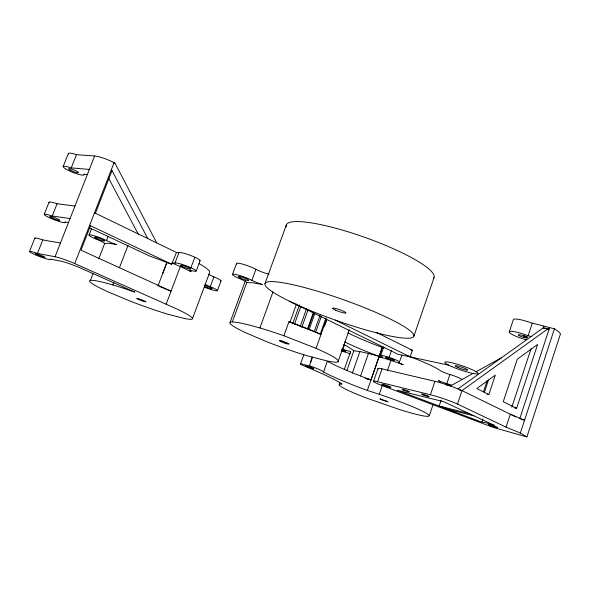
<?xml version="1.0" encoding="UTF-8"?>
<svg xmlns="http://www.w3.org/2000/svg" width="590" height="590" viewBox="0 0 590 590"><rect width="100%" height="100%" fill="white"/><g stroke="black" fill="none" stroke-linecap="round" stroke-linejoin="round"><path stroke-width="0.89" d="M350.571 352.894L350.6 351.448A8.149 0.915 19.4 0 1 342.834 349.251L344.553 344.376M549.6 327.62L519.738 418.797M554.438 328.814L558.642 331.669L560.5 333.837L526.9 436.917L520.373 433.038L554.438 328.814L530.653 322.708A14.3 2.493 18.1 0 0 513.307 319.743L509.229 332.008A14.322 2.353 18.2 0 0 526.162 339.796M511.818 407.196L531.044 348.771M520.373 433.038L506.05 427.138L510.298 414.217L461.992 390.617A21.093 2.294 18.9 0 0 434.948 381.332L382.003 368.868A13.57 1.438 19.2 0 0 378.345 369.075M516.619 408.346L537.593 344.457L517.305 359.17L503.248 401.724L516.619 408.346L514.222 407.771M543.774 326.181L543.22 327.87L457.906 388.943M523.36 337.34L523.935 335.592M523.942 337.517L527.372 337.819L525.152 336.389A4.772 0.782 18.2 0 0 518.455 334.744A4.772 0.782 18.2 0 0 522.77 337.163L523.942 337.517L524.525 335.762M525.041 337.782L525.587 336.145M525.992 337.959L526.531 336.322M526.73 338.026L527.268 336.389M509.229 331.971A14.322 2.353 18.2 0 1 526.546 335.135L528.139 335.762L532.239 323.335M488.845 394.562L495.312 375.129L476.786 388.567L488.845 394.562L487.244 394.186M481.86 422.204A11.903 1.099 18.7 0 1 494.405 425.39L443.68 401.702L397.225 390.226L481.86 422.204L482.974 418.856M483.468 391.775L487.222 380.506M484.309 392.586L488.52 379.96M506.05 427.138L457.479 404.062L461.992 390.617L548.044 328.726L549.047 329.316L543.22 327.87L548.044 328.726M441.136 400.168L439.137 406.06L468.998 413.524M451.579 385.189A9.654 1.077 18.8 0 0 446.814 383.618L449.897 374.51A8.282 0.996 18.8 0 1 441.372 371.302A47.731 5.657 19.1 0 0 406.385 355.35M382.003 368.868L377.548 381.73L430.39 394.747L434.948 381.332M339.722 382.416L339.198 385.277L342.281 387.409A47.982 4.042 19.2 0 0 366.021 397.881L399.526 409.549A47.982 4.042 19.2 0 0 424.771 416.134L428.547 416.393L429.343 415.552L433.156 404.29M413.826 336.359L434.041 277.595M376.339 332.362L412.432 350.32L410.175 356.884L335.334 320.112M429.343 415.552L427.013 413.642A47.982 4.042 19.2 0 0 379.245 394.275L382.549 384.724M387.357 370.83L390.956 360.409L403.184 364.65A5.871 0.679 19.1 0 1 398.626 362.326A9.986 1.158 19.2 0 0 395.44 359.708A9.986 1.158 19.2 0 0 383.323 355.718A9.986 1.158 19.2 0 0 382.416 356.98A6.35 0.73 19.2 0 1 379.075 356.692L390.956 360.409M399.474 361.995L401.827 355.173M379.245 394.275L367.349 390.44L382.291 347.436A6.343 0.782 19.2 0 0 383.935 347.842M380.742 355.497L383.699 346.986M373.566 381.324L377.998 368.558M389.149 357.348L391.524 350.49M360.571 376.007L368.44 353.454L379.186 356.382A68.536 8.319 19.1 0 1 344.685 341.92M344.258 369.51L350.6 351.448M346.935 370.402L353.823 350.777A94.076 10.354 19.8 0 0 343.845 344.457M352.348 373.087L359.885 351.566L368.44 353.454M338.011 361.832L349.31 329.751M367.349 390.44A68.838 6.32 19.2 0 1 323.526 372.054L327.332 361.309A68.742 6.94 19.2 0 0 370.999 379.938L382.291 347.436A68.455 8.843 19.1 0 1 347.879 332.856M300.502 364.037L303.835 354.679M314.271 331.477L320.09 315.163M315.709 332.104L321.211 316.668M320.23 334.169L326.012 317.914M339.117 384.134L342.134 384.09A94.459 7.862 19.7 0 0 311.255 368.898L307.53 367.364A9.654 0.863 19.5 0 1 300.539 363.927A9.654 0.863 19.5 0 1 309.308 366.183L312.235 356.965M310.834 361.891L312.361 357.606M246.782 282.573A9.905 1.328 20.2 0 0 240.278 278.952A11.844 1.615 20.1 0 1 234.23 274.217A11.844 1.615 20.1 0 1 251.878 280.331A10.155 1.401 20 0 0 262.425 284.491L252.948 282.802L246.782 282.573L232.327 321.919A57.562 5.812 19.7 0 0 236.199 327.974L244.142 332.067L266.842 341.772A57.562 5.812 19.7 0 0 306.616 355.593L327.738 361.117L334.508 362.135A57.562 5.812 19.7 0 0 326.631 353.211L316.063 348.329L326.477 319.057M324.515 326.211L326.646 320.23M300.118 326.683L306.608 308.585M301.807 327.332L307.98 310.104M307.611 328.667L313.46 312.317M316.063 348.329L283.901 335.762L288.96 321.712L321.034 334.375L308.105 328.932L313.873 312.788M309.197 329.316L314.728 313.836M308.105 328.932A54.959 6.173 19.7 0 0 290.014 322.074L296.519 303.998M292.618 323.881L299.44 304.905M294.358 324.515L300.87 306.402M232.327 321.919L238.367 322.568L247.763 324.618L259.895 327.959L272.993 291.925M265.035 283.414L286.401 224.864M229.967 322.693L245.359 280.818M251.878 280.331L255.92 269.313A11.829 1.718 20.2 0 0 242.542 264.106A11.829 1.718 20.2 0 0 236.789 264.069M232.475 274.453L236.524 263.501M204.855 287.315A10.531 1.268 20.2 0 0 217.054 290.804A10.531 1.268 20.2 0 0 210.269 286.681L213.912 276.88A9.056 1.18 20.3 0 1 208.388 274.144M217.43 290.605L221.029 280.877M89.584 228.02A16.055 2.035 21 0 1 94.651 230.174L149.572 256.008A52.2 6.335 20.5 0 1 163.504 261.245L166.815 262.58L158.017 285.826M196.197 271.017L200.091 260.61M192.495 318.622L209.73 272.337A54.501 7.11 20.6 0 0 199.155 263.678M190.902 267.735L194.833 257.247M166.815 262.58L171.69 264.231L176.469 252.409A7.287 0.996 20.6 0 0 178.859 252.837A11.321 1.549 20.5 0 1 190.865 255.581A11.321 1.549 20.5 0 1 199.708 260.898M172.265 262.72L172.546 262.793A7.301 0.937 20.5 0 0 174.928 263.251L178.859 252.837M166.137 304.233L180.319 266.547L171.889 262.97M162.685 273.613L166.896 262.609M93.087 273.45L90.44 280.302L94.702 280.486L102.321 282.064L112.815 284.941L113.804 282.359M119.409 267.764L127.986 245.44M98.722 258.892L104.688 243.486L109.069 243.309L116.776 244.562A9.691 1.217 20.8 0 1 106.547 240.573A11.328 1.401 20.9 0 0 90.041 234.85A11.328 1.401 20.9 0 0 97.608 239.813A9.477 1.151 20.9 0 1 104.688 243.486M106.547 240.573L108.206 236.28M90.44 280.302A54.826 5.081 20.3 0 0 98.574 287.323L107.314 291.548L130.375 301.188A54.826 5.081 20.3 0 0 167.715 314.175L185.725 318.814L190.74 319.367A54.826 5.081 20.3 0 0 177.207 309.16L74.731 263.575L114.077 162.641A15.384 2.744 21.8 0 0 94.629 155.966L76.449 154.698A11.173 1.932 21.9 0 0 68.595 154.145M89.009 235.24L91.671 228.411M90.536 225.741L81.007 250.197L171.041 291.202L158.917 286.194M176.181 252.328L95.41 213.233L112.011 170.613M112.815 284.941A52.429 4.875 20.3 0 1 125.39 288.886L134.719 292.08L80.019 267.816A16.129 1.571 20.6 0 0 60.674 261.097L50.364 259.113A11.313 1.084 20.8 0 1 42.709 257.646L39.987 256.657A11.313 1.084 20.8 0 1 29.574 251.731A11.313 1.084 20.8 0 1 37.458 253.427L55.062 256.753L94.629 155.966M37.458 253.427L42.782 239.946L60.468 242.984M68.44 222.489L64.959 221.98A11.262 1.409 21.2 0 1 57.164 220.822A11.262 1.409 21.2 0 1 44.508 214.885A11.262 1.409 21.2 0 1 52.23 216.014L57.068 203.764L74.967 206.05M87.379 174.544L83.736 174.212A11.195 1.822 21.7 0 1 75.822 173.482A11.195 1.822 21.7 0 1 63.395 167.191A11.195 1.822 21.7 0 1 71.235 167.892L76.449 154.698M29.5 251.561L34.803 238.168M44.213 214.406L49.029 202.245M63.145 166.609L68.337 153.503M450.141 386.125L473.394 373.234M475.798 371.906L501.552 357.702M113.214 162.965L114.947 163.098L156.726 242.91M71.235 167.892L89.341 169.433M353.823 350.777L359.885 351.566M52.23 216.014L70.062 218.551M292.706 302.818L292.81 302.84A78.964 10.967 19.5 0 0 335.142 320.046L339.729 321.653A78.964 10.967 19.5 0 0 411.024 331.536A78.964 10.967 19.5 0 0 300.037 286.408A78.964 10.967 19.5 0 0 289.27 301.143L398.007 354.258L448.725 365.195M410.692 349.959L412.432 350.32M459.581 390.042L461.992 390.617M269.047 274.129L266.437 273.487A10.141 1.49 20.1 0 1 255.92 269.313M473.947 415.832L447.368 409.172L442.412 406.879M528.139 335.762L531.686 336.654M526.9 436.917L497.392 428.591A10.709 0.981 18.7 0 1 490.106 426.231L382.711 385.823A13.592 1.298 19.2 0 1 377.548 381.73M365.188 378.279L370.933 379.923L366.523 378.662M520.542 419.033L524.569 420.198L510.298 414.217L515.808 416.887M288.96 321.712L290.014 322.074M283.901 335.762L273.849 332.325A55.054 5.568 19.7 0 0 259.895 327.959M180.319 266.547L191.226 271.739A6.593 0.841 20.4 0 1 190.872 270.404A11.335 1.453 20.4 0 0 195.548 270.235A11.335 1.453 20.4 0 0 183.645 264.895A11.335 1.453 20.4 0 0 174.928 263.251M89.643 225.321L171.69 264.231M289.27 301.143L292.81 302.84M94.518 212.798L95.41 213.233M114.077 162.641L114.947 163.098M281.541 340.932L286.851 343.734M440.494 382.63L438.274 380.417A8.297 0.937 18.9 0 0 446.814 383.618M108.56 178.084L138.252 234.149M111.414 169.47L147.795 238.589M286.261 226.848A78.389 14.676 19.6 0 1 363.388 236.848A78.389 14.676 19.6 0 1 433.539 278.428M55.062 256.753A15.583 1.541 20.7 0 1 74.731 263.575M49.339 202.783A11.247 1.512 21.3 0 1 57.068 203.764M210.269 286.681A9.064 1.106 20.2 0 1 205.084 284.225M213.912 276.88A10.517 1.35 20.3 0 1 220.631 281.106M35.142 238.633A11.299 1.202 20.9 0 1 42.782 239.946M204.73 285.464A5 0.605 20.2 0 1 211.05 287.839A5 0.605 20.2 0 1 210.962 288.672A5 0.605 20.2 0 1 204.634 286.445M449.897 374.51A9.639 1.143 18.8 0 1 461.808 379.606M341.359 350.939A9.47 1.047 19.4 0 0 345.143 352.171A7.943 0.863 19.4 0 1 350.364 353.963M341.684 349.428A4.499 0.494 19.4 0 1 345.947 351.433A4.499 0.494 19.4 0 1 341.721 350.497M448.149 385.654A4.587 0.509 18.8 0 1 447.146 385.255M446.305 384.879A4.587 0.509 18.8 0 1 446.047 384.134A4.587 0.509 18.8 0 1 451.092 385.631M309.153 365.63A14.78 1.32 19.5 0 1 323.526 372.054M430.39 394.747A21.129 2.072 18.9 0 1 457.479 404.062M380.071 398.855L382.807 400.278L388.058 401.738L380.071 398.855M240.189 277.919A5.627 0.767 20.1 0 0 248.81 280.538A5.627 0.767 20.1 0 0 241.826 277.116A5.627 0.767 20.1 0 0 240.189 277.919M280.921 341.588A5.177 0.524 19.7 0 0 288.967 344.14A5.177 0.524 19.7 0 0 282.713 341.286A5.177 0.524 19.7 0 0 280.921 341.588M335.548 310.156A7.095 0.981 19.5 0 0 345.947 312.966A7.095 0.981 19.5 0 0 336.293 308.614A7.095 0.981 19.5 0 0 335.548 310.156M457.774 367.437A6.579 0.833 18.7 0 0 467.619 370.085A6.579 0.833 18.7 0 0 458.836 366.272A6.579 0.833 18.7 0 0 457.774 367.437M451.623 366.545A17.56 2.235 18.7 0 0 477.989 373.669A17.56 2.235 18.7 0 0 454.706 363.514A17.56 2.235 18.7 0 0 451.623 366.545M96.797 238.64A5.376 0.664 20.9 0 0 104.6 241.022A5.376 0.664 20.9 0 0 97.343 237.615A5.376 0.664 20.9 0 0 96.797 238.64M182.487 266.592A5.384 0.693 20.4 0 0 190.577 269.062A5.384 0.693 20.4 0 0 183.645 265.751A5.384 0.693 20.4 0 0 182.487 266.592M138.628 299.528A4.926 0.457 20.3 0 0 145.914 301.844A4.926 0.457 20.3 0 0 139.395 298.968A4.926 0.457 20.3 0 0 138.628 299.528M69.937 169.935A5.303 0.863 21.7 0 0 78.278 172.811A5.303 0.863 21.7 0 0 72.489 169.389A5.303 0.863 21.7 0 0 69.937 169.935M36.506 254.578A5.362 0.516 20.8 0 0 44.929 257.513A5.362 0.516 20.8 0 0 38.874 254.556A5.362 0.516 20.8 0 0 36.506 254.578M51.131 217.555A5.332 0.664 21.2 0 0 59.516 220.461A5.332 0.664 21.2 0 0 53.579 217.304A5.332 0.664 21.2 0 0 51.131 217.555M386.775 358.16A4.742 0.553 19.2 0 0 394.349 360.527A4.742 0.553 19.2 0 0 389.068 357.983A4.742 0.553 19.2 0 0 386.775 358.16M306.63 366.479A4.573 0.406 19.5 0 0 313.792 368.772A4.573 0.406 19.5 0 0 308.364 366.353A4.573 0.406 19.5 0 0 306.63 366.479M383.943 385.358A4.897 0.465 19.2 0 0 391.023 387.394A4.897 0.465 19.2 0 0 384.23 384.606A4.897 0.465 19.2 0 0 383.943 385.358M423.229 394.983A4.078 0.398 19 0 0 429.218 396.701A4.078 0.398 19 0 0 423.672 394.4A4.078 0.398 19 0 0 423.229 394.983M490.305 425.545A4.823 0.443 18.7 0 0 497.599 427.676A4.823 0.443 18.7 0 0 491.271 425.066A4.823 0.443 18.7 0 0 490.305 425.545M403.663 390.204A4.005 0.391 19.1 0 0 409.512 391.885A4.005 0.391 19.1 0 0 404.002 389.614A4.005 0.391 19.1 0 0 403.663 390.204"/></g></svg>
